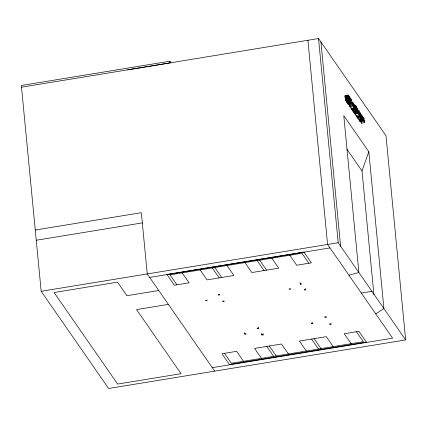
<?xml version="1.0" encoding="UTF-8"?>
<svg xmlns="http://www.w3.org/2000/svg" width="427" height="427" viewBox="0 0 427 427"><rect width="100%" height="100%" fill="white"/><g stroke="black" fill="none" stroke-linecap="round" stroke-linejoin="round"><path stroke-width="0.64" d="M357.324 108.704L357.618 110.118L357.159 111.031L357.842 113.443L356.929 110.582L357.324 108.704L356.113 108.901M351.256 107.834C350.967 109.291 349.948 106.681 350.188 106.168M353.257 110.262C350.583 113.785 362.171 110.374 353.62 112.114M345.662 100.745L348.699 100.302L348.373 98.786L345.342 99.283L345.63 100.767L348.971 100.185L348.485 96.454L349.174 97.094L348.71 95.392L348.165 95.136L345.133 95.632L348.165 95.136M349.249 103.942L349.654 106.585L352.686 106.088L352.222 101.941L352.916 102.272L353.177 103.419M360.991 115.904C362.833 114.633 361.936 118.658 361.669 118.973C360.65 117.82 361.215 116.155 360.89 114.788C361.61 113.123 361.818 118.119 361.301 116.881L362.139 119.677L362.256 118.514L362.667 119.768L359.561 120.254L359.892 121.129M347.439 102.565L347.348 103.158L347.114 101.861M345.753 99.31L345.011 96.854L345.149 95.717M348.373 98.786C349.729 98.722 347.151 96.112 348.181 95.221M351.667 109.115L351.4 108.453A4.916 0.875 80.7 0 1 351.373 107.807M354.682 108.874L354.688 108.207L355.445 110.139L354.559 104.7L354.405 107.31A4.916 0.875 80.7 0 0 354.431 107.956C355.862 110.689 347.007 108.97 354.64 108.89M357.308 117.244L357.041 116.576A4.916 0.875 80.7 0 1 357.025 116.336M357.228 117.478L360.324 117.003L360.329 116.336L361.087 118.268L360.457 115.973L360.756 115.258L360.26 112.856L360.036 113.689L358.739 113.678L358.226 112.456C358.717 114.004 358.563 109.6 357.981 109.985C357.298 110.529 358.659 116.336 358.733 113.678M352.323 103.531C354.442 102.197 354.234 106.558 354.095 107.801C351.618 106.723 355.584 101.306 351.138 103.622M354.634 106.093L355.846 105.896L356.7 107.054L356.887 111.73L353.866 112.104M352.686 106.088C353.305 105.485 352.136 102.453 353.161 103.419M348.08 102.72L348.218 104.049M351.736 109.008L352.398 110.646L356.017 109.878L356.278 110.139L355.846 105.896M356.017 109.878L356.652 111.618M346.612 101.834L350.124 101.53L349.633 100.019L349.59 101.53L349.286 100.484L349.569 96.662L349.873 97.623A4.649 0.827 80.7 0 1 349.975 98.461L350.466 100.719L350.375 102.667L347.268 103.12M356.919 116.293L356.855 116.838L360.073 116.085A4.916 0.875 80.7 0 1 360.041 115.439L359.95 113.481M349.654 106.585L349.644 105.693M373.919 294.689L362.005 170.939L368.805 151.718L343.767 115.642L358.872 272.517L348.939 275.228M346.26 100.783L346.532 102.005M345.993 100.558L345.689 100.82M358.045 113.379L354.81 113.94L354.826 113.294M348.24 104.444L347.791 102.581M349.585 101.439L346.553 101.936M345.673 99.395L345.342 99.283M364.407 122.682L364.055 120.345L363.66 120.601L363.35 119.496L363.233 121.3L363.035 118.38A6.261 1.11 80.7 0 1 363.067 117.569L363.121 117.057L363.623 119.298L363.921 118.3L364.066 118.605L364.407 122.682L361.274 123.206L361.317 121.551M375.771 313.877L383.91 308.593L368.805 151.718M345.502 98.151L348.555 97.65M170.997 62.844L169.866 61.21L21.35 85.491L41.168 291.289L108.623 388.479L405.65 339.913L385.987 135.711L318.531 38.521L127.593 69.852M21.515 87.193L170.026 62.913L169.866 61.21M344.968 96.502L348 96.011M345.011 96.854L348.037 96.358M345.085 97.217L348.144 96.78M345.128 97.361L348.16 96.865M345.769 98.829L348.79 98.285M345.785 98.899L348.816 98.407M345.326 99.39L348.784 98.813M345.379 99.961L348.421 99.512M345.395 100.035L348.427 99.539M345.395 100.126L348.427 99.63M345.491 100.575L348.523 100.078M346.27 100.937L349.302 100.441M347.092 101.658L348.304 101.461M346.457 101.92L349.489 101.423M347.13 102.539L350.156 102.042L350.3 102.624M347.146 102.747L350.172 102.256M351.026 102.517L352.238 102.352M351.021 102.613L352.238 102.416M350.546 103.27L352.366 102.971M347.957 103.809L352.419 103.094M347.962 103.91L350.994 103.414L351.272 103.948L351.111 100.073L351.64 100.601L351.64 100.196L351.384 99.251L350.215 97.911L350.797 99.79L350.994 103.414M348.122 104.423L353.428 103.489M349.398 105.063L352.43 104.567M349.451 105.869L352.483 105.373M354.645 106.227L355.856 106.029M354.634 106.296L355.846 106.099M354.874 107.476L356.086 107.278M354.421 107.652L356.241 107.353M351.4 108.453L354.431 107.956M351.442 108.65L354.474 108.154M351.496 109.018L354.527 108.522M351.554 109.237L354.559 108.693M356.139 108.981L357.378 108.784M356.214 109.12L357.426 108.922M353.631 110.209L355.451 109.91M353.156 111.623L356.187 111.127M353.86 112.226L356.887 111.73M354.052 112.098L354.266 112.931L357.292 112.434M355.494 113.609L357.922 113.214M359.048 113.054L360.26 112.856M355.942 114.628L356.198 115.621L359.23 115.125L359.886 116.347L359.064 113.438L359.63 112.237L359.267 110.668L358.728 112.328L359.23 115.125M356.945 116.56L358.253 116.379M360.81 116.4L362.021 116.203M357.121 117.121L360.153 116.624L360.324 117.003M357.148 117.19L360.169 116.646L360.116 116.283M357.169 117.318L360.201 116.822M360.783 117.281L361.995 117.083M361.114 118.092L358.039 118.77L357.378 117.137M360.148 119.197L361.968 118.898M358.12 118.444L359.107 120.174L362.219 119.688M359.107 120.174L362.219 119.763M359.662 120.692L362.694 120.195L362.923 120.633L362.203 115.706M359.678 120.873L362.71 120.377M359.785 121.183L362.811 120.686M360.068 121.001L360.207 121.796L363.233 121.3M35.265 230.03L141.348 212.683L147.246 273.947L214.706 371.132M36.252 240.241L142.33 222.894M41.168 291.289L338.195 242.723L405.65 339.913M149.658 277.417L329.996 247.927M158.737 290.499L126.91 295.703L117.505 282.151L54.08 292.522L117.622 384.07L181.048 373.7L136.549 309.586L168.371 304.382M300.176 283.923L301.318 283.736L301.579 284.11L300.437 284.297L300.053 282.642M305.593 289.901L304.456 290.088L304.195 289.714L305.337 289.527L305.593 289.901L305.47 288.583M361.311 293.05L371.922 291.315M258.629 328.4L257.342 328.614L257.054 328.192L258.335 327.984L258.629 328.4L258.506 327.119M244.554 333.861L245.84 333.647L246.128 334.069L244.847 334.277L244.431 332.58M261.57 334.699L262.851 334.49L263.144 334.907L261.858 335.12L261.447 333.418M212.294 367.663L392.632 338.173L327.584 244.457L307.92 40.255M345.133 95.632L345.678 95.888M362.592 119.757L362.694 120.195M359.561 120.254L359.401 119.736M356.855 116.838L356.198 115.621M346.889 149.162L362.005 170.939M308.865 263.24L301.953 253.286L169.999 274.86L176.911 284.814M356.412 331.747L363.324 341.707L231.37 363.281L224.458 353.326M289.784 255.271L296.696 265.231L311.395 262.824L303.912 252.042L166.888 274.444L174.376 285.231L189.081 282.823L182.169 272.869M351.154 343.698L344.242 333.738L358.947 331.336L366.435 342.123L229.411 364.525L221.928 353.737L236.627 351.336L243.539 361.29M271.828 258.207L278.74 268.167L251.866 272.559L244.954 262.605M333.199 346.633L326.292 336.673L299.412 341.072L306.319 351.026M259.659 260.198L266.571 270.158M314.117 338.664L321.029 348.619M257.129 260.614L264.035 270.569M311.582 339.081L318.494 349.035M227.004 265.541L233.911 275.495L207.036 279.888L200.124 269.933M288.369 353.962L281.457 344.007L254.583 348.4L261.495 358.354M214.829 267.532L221.741 277.486M269.288 345.998L276.2 355.953M212.294 267.942L219.206 277.902M266.752 346.409L273.664 356.364M354.81 113.94L354.266 112.931M354.463 112.493L354.741 112.925M360.207 121.796L360.303 121.508M357.847 117.606L358.039 118.231M361.274 123.206L361.077 121.727M345.827 98.407L345.993 99.165M350.156 102.042L350.033 101.514M359.272 119.33L359.326 119.603M352.366 109.888L352.419 110.406M355.824 114.666L355.766 115.162L354.949 113.374M357.986 117.521L358.023 117.804M320.939 41.99L340.602 246.192M318.531 38.521L338.195 242.723M263.016 333.588L263.144 334.907M359.187 120.259L359.214 119.293M349.74 98.6L349.921 99.859L349.74 98.6M353.999 106.435C352.686 106.867 354.004 102.688 353.999 106.435M362.347 117.324L362.496 118.37L362.347 117.324M354.645 106.264C354.752 107.604 354.88 105.469 354.645 106.264M360.287 114.393C360.393 115.733 360.521 113.593 360.287 114.393M219.377 294.491L218.09 294.699L218.384 295.121L219.67 294.913L219.377 294.491M206.855 300.17L205.568 300.378L205.862 300.8L207.143 300.587L206.855 300.17M290.2 288.78L289.058 288.967L289.314 289.341L290.456 289.154L290.2 288.78M223.903 301.014L222.616 301.222L222.91 301.643L224.196 301.43L223.903 301.014M326.073 316.754L324.691 316.983L325.006 317.437L326.388 317.208L326.073 316.754M312.596 322.871L311.208 323.095L311.523 323.549L312.911 323.319L312.596 322.871M330.946 323.778L329.564 324.002L329.879 324.456L331.261 324.226L330.946 323.778"/></g></svg>
